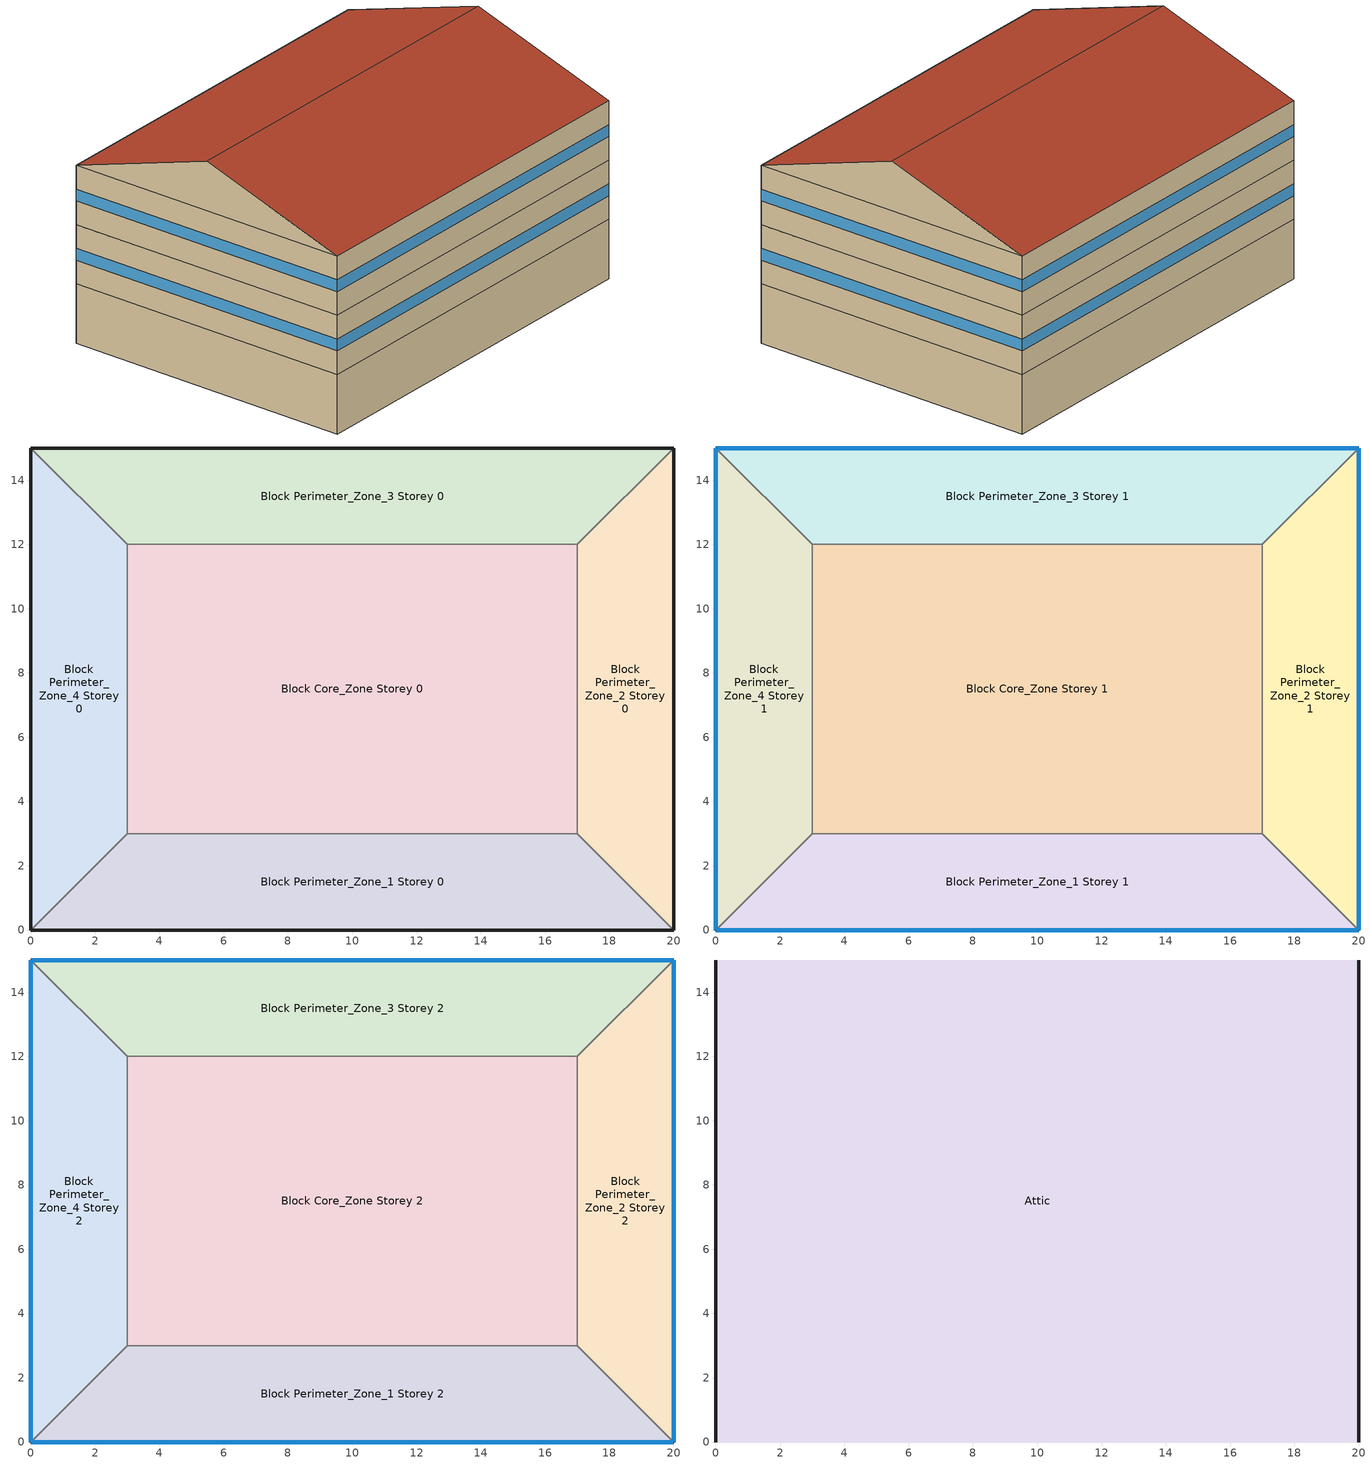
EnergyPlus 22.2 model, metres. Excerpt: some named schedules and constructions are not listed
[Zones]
Block Perimeter_Zone_1 Storey 0
 floor ground (GroundSlab): 17,3 20,0 0,0 3,3 z-3
 wall ground (GroundWall): 0,0 20,0 z-3:0
 wall to Block Perimeter_Zone_4 Storey 0 (Partition): 3,3 0,0 z-3:0
 wall to Block Perimeter_Zone_2 Storey 0 (Partition): 20,0 17,3 z-3:0
 wall to Block Core_Zone Storey 0 (Partition): 17,3 3,3 z-3:0
Block Perimeter_Zone_2 Storey 0
 floor ground (GroundSlab): 20,15 20,0 17,3 17,12 z-3
 wall ground (GroundWall): 20,0 20,15 z-3:0
 wall to Block Perimeter_Zone_3 Storey 0 (Partition): 20,15 17,12 z-3:0
 wall to Block Core_Zone Storey 0 (Partition): 17,12 17,3 z-3:0
Block Perimeter_Zone_3 Storey 0
 floor ground (GroundSlab): 20,15 17,12 3,12 0,15 z-3
 wall ground (GroundWall): 20,15 0,15 z-3:0
 wall to Block Perimeter_Zone_4 Storey 0 (Partition): 0,15 3,12 z-3:0
 wall to Block Core_Zone Storey 0 (Partition): 3,12 17,12 z-3:0
Block Perimeter_Zone_4 Storey 0
 floor ground (GroundSlab): 0,15 3,12 3,3 0,0 z-3
 wall ground (GroundWall): 0,15 0,0 z-3:0
 wall to Block Core_Zone Storey 0 (Partition): 3,3 3,12 z-3:0
Block Core_Zone Storey 0
 floor ground (GroundSlab): 17,12 17,3 3,3 3,12 z-3
Block Perimeter_Zone_1 Storey 1
 floor to Block Perimeter_Zone_1 Storey 0 (BasementCeiling_Reversed): 20,0 0,0 3,3 17,3 z0
 wall outside (Facade): 0,0 20,0 z0:3
 wall to Block Perimeter_Zone_4 Storey 1 (Partition): 3,3 0,0 z0:3
 wall to Block Perimeter_Zone_2 Storey 1 (Partition): 20,0 17,3 z0:3
 wall to Block Core_Zone Storey 1 (Partition): 17,3 3,3 z0:3
 window (single): 0.01,0 19.99,0 z1.2:1.8
Block Perimeter_Zone_2 Storey 1
 floor to Block Perimeter_Zone_2 Storey 0 (BasementCeiling_Reversed): 20,15 20,0 17,3 17,12 z0
 wall outside (Facade): 20,0 20,15 z0:3
 wall to Block Perimeter_Zone_3 Storey 1 (Partition): 20,15 17,12 z0:3
 wall to Block Core_Zone Storey 1 (Partition): 17,12 17,3 z0:3
 window (single): 20,0.01 20,14.99 z1.2:1.8
Block Perimeter_Zone_3 Storey 1
 floor to Block Perimeter_Zone_3 Storey 0 (BasementCeiling_Reversed): 20,15 17,12 3,12 0,15 z0
 wall outside (Facade): 20,15 0,15 z0:3
 wall to Block Perimeter_Zone_4 Storey 1 (Partition): 0,15 3,12 z0:3
 wall to Block Core_Zone Storey 1 (Partition): 3,12 17,12 z0:3
 window (single): 19.99,15 0.01,15 z1.2:1.8
Block Perimeter_Zone_4 Storey 1
 floor to Block Perimeter_Zone_4 Storey 0 (BasementCeiling_Reversed): 0,15 3,12 3,3 0,0 z0
 wall outside (Facade): 0,15 0,0 z0:3
 wall to Block Core_Zone Storey 1 (Partition): 3,3 3,12 z0:3
 window (single): 0,14.99 0,0.01 z1.2:1.8
Block Core_Zone Storey 1
 floor to Block Core_Zone Storey 0 (BasementCeiling_Reversed): 17,12 17,3 3,3 3,12 z0
Block Perimeter_Zone_1 Storey 2
 floor to Block Perimeter_Zone_1 Storey 1 (FloorCeiling_Reversed): 20,0 0,0 3,3 17,3 z3
 wall outside (Facade): 0,0 20,0 z3:6
 wall to Block Perimeter_Zone_4 Storey 2 (Partition): 3,3 0,0 z3:6
 wall to Block Perimeter_Zone_2 Storey 2 (Partition): 20,0 17,3 z3:6
 wall to Block Core_Zone Storey 2 (Partition): 17,3 3,3 z3:6
 window (single): 0.01,0 19.99,0 z4.2:4.8
Block Perimeter_Zone_2 Storey 2
 floor to Block Perimeter_Zone_2 Storey 1 (FloorCeiling_Reversed): 20,15 20,0 17,3 17,12 z3
 wall outside (Facade): 20,0 20,15 z3:6
 wall to Block Perimeter_Zone_3 Storey 2 (Partition): 20,15 17,12 z3:6
 wall to Block Core_Zone Storey 2 (Partition): 17,12 17,3 z3:6
 window (single): 20,0.01 20,14.99 z4.2:4.8
Block Perimeter_Zone_3 Storey 2
 floor to Block Perimeter_Zone_3 Storey 1 (FloorCeiling_Reversed): 20,15 17,12 3,12 0,15 z3
 wall outside (Facade): 20,15 0,15 z3:6
 wall to Block Perimeter_Zone_4 Storey 2 (Partition): 0,15 3,12 z3:6
 wall to Block Core_Zone Storey 2 (Partition): 3,12 17,12 z3:6
 window (single): 19.99,15 0.01,15 z4.2:4.8
Block Perimeter_Zone_4 Storey 2
 floor to Block Perimeter_Zone_4 Storey 1 (FloorCeiling_Reversed): 0,15 3,12 3,3 0,0 z3
 wall outside (Facade): 0,15 0,0 z3:6
 wall to Block Core_Zone Storey 2 (Partition): 3,3 3,12 z3:6
 window (single): 0,14.99 0,0.01 z4.2:4.8
Block Core_Zone Storey 2
 floor to Block Core_Zone Storey 1 (FloorCeiling_Reversed): 17,12 17,3 3,3 3,12 z3
Attic
 floor to Block Perimeter_Zone_1 Storey 2 (AtticFloor): 20,0 0,0 3,3 17,3 z6
 floor to Block Perimeter_Zone_2 Storey 2 (AtticFloor): 20,15 20,0 17,3 17,12 z6
 floor to Block Perimeter_Zone_3 Storey 2 (AtticFloor): 20,15 17,12 3,12 0,15 z6
 floor to Block Perimeter_Zone_4 Storey 2 (AtticFloor): 0,15 3,12 3,3 0,0 z6
 floor to Block Core_Zone Storey 2 (AtticFloor): 17,12 17,3 3,3 3,12 z6
 wall outside (Facade): 0,0,6 0,7.5,8.5 0,15,6; 20,0,6 20,15,6 20,7.5,8.5
 roof outside (AtticRoof): 0,7.5,8.5 0,0,6 20,0,6 20,7.5,8.5; 0,7.5,8.5 20,7.5,8.5 20,15,6 0,15,6
[CONSTRUCTION]
FloorCeiling: Concrete_0.1m, XPS_0.05m, EPS_0.05m, Gypsum_0.01m
BasementCeiling: Concrete_0.1m, XPS_0.05m, Gypsum_0.01m
AtticFloor_Reversed: Gypsum_0.01m, XPS_0.05m, Concrete_0.1m
[ZoneHVAC:IdealLoadsAirSystem] Maximum Heating Supply Air Temperature=30; Minimum Cooling Supply Air Temperature=13; Maximum Heating Supply Air Humidity Ratio=0.0156; Minimum Cooling Supply Air Humidity Ratio=0.0077; Heating Limit=LimitFlowRateAndCapacity; Maximum Heating Air Flow Rate=autosize; Maximum Sensible Heating Capacity=autosize; Cooling Limit=LimitFlowRateAndCapacity; Maximum Cooling Air Flow Rate=autosize; Maximum Total Cooling Capacity=autosize; Dehumidification Control Type=None; Cooling Sensible Heat Ratio=0.7; Humidification Control Type=None; Demand Controlled Ventilation Type=None; Outdoor Air Economizer Type=NoEconomizer; Heat Recovery Type=Sensible; Sensible Heat Recovery Effectiveness=0.7; Latent Heat Recovery Effectiveness=0.65
Name | Design Specification Outdoor Air Object | Cooling Availability Schedule
Block Perimeter_Zone_1 Storey 1 Ideal Loads Air System | SZ DSOA Block Perimeter_Zone_1 Storey 1
Block Perimeter_Zone_1 Storey 2 Ideal Loads Air System | SZ DSOA Block Perimeter_Zone_1 Storey 2
Block Perimeter_Zone_2 Storey 1 Ideal Loads Air System | SZ DSOA Block Perimeter_Zone_2 Storey 1
Block Perimeter_Zone_2 Storey 2 Ideal Loads Air System | SZ DSOA Block Perimeter_Zone_2 Storey 2
Block Perimeter_Zone_3 Storey 1 Ideal Loads Air System | SZ DSOA Block Perimeter_Zone_3 Storey 1
Block Perimeter_Zone_3 Storey 2 Ideal Loads Air System | SZ DSOA Block Perimeter_Zone_3 Storey 2
Block Perimeter_Zone_4 Storey 1 Ideal Loads Air System | SZ DSOA Block Perimeter_Zone_4 Storey 1
Block Perimeter_Zone_4 Storey 2 Ideal Loads Air System | SZ DSOA Block Perimeter_Zone_4 Storey 2
Block Core_Zone Storey 1 Ideal Loads Air System | SZ DSOA Block Core_Zone Storey 1
Block Core_Zone Storey 2 Ideal Loads Air System | SZ DSOA Block Core_Zone Storey 2
Block Perimeter_Zone_1 Storey 0 Ideal Loads Air System | SZ DSOA Block Perimeter_Zone_1 Storey 0 | AlwaysOff
Block Perimeter_Zone_2 Storey 0 Ideal Loads Air System | SZ DSOA Block Perimeter_Zone_2 Storey 0 | AlwaysOff
Block Perimeter_Zone_3 Storey 0 Ideal Loads Air System | SZ DSOA Block Perimeter_Zone_3 Storey 0 | AlwaysOff
Block Perimeter_Zone_4 Storey 0 Ideal Loads Air System | SZ DSOA Block Perimeter_Zone_4 Storey 0 | AlwaysOff
Block Core_Zone Storey 0 Ideal Loads Air System | SZ DSOA Block Core_Zone Storey 0 | AlwaysOff
[SCHEDULE:DAY:HOURLY]
d_AllOn_00; d_Block Perimeter_Zone_1 Storey 1_office_unweatherized_INFILTRATION_Schedule_00; d_Block Perimeter_Zone_1 Storey 2_office_unweatherized_INFILTRATION_Schedule_00; d_Block Perimeter_Zone_2 Storey 1_office_unweatherized_INFILTRATION_Schedule_00; d_Block Perimeter_Zone_2 Storey 2_office_unweatherized_INFILTRATION_Schedule_00; d_Block Perimeter_Zone_3 Storey 1_office_unweatherized_INFILTRATION_Schedule_00; d_Block Perimeter_Zone_3 Storey 2_office_unweatherized_INFILTRATION_Schedule_00; d_Block Perimeter_Zone_4 Storey 1_office_unweatherized_INFILTRATION_Schedule_00; d_Block Perimeter_Zone_4 Storey 2_office_unweatherized_INFILTRATION_Schedule_00; d_Block Core_Zone Storey 1_office_unweatherized_INFILTRATION_Schedule_00; d_Block Core_Zone Storey 2_office_unweatherized_INFILTRATION_Schedule_00; d_Block Perimeter_Zone_1 Storey 0_office_unweatherized_INFILTRATION_Schedule_00; d_Block Perimeter_Zone_2 Storey 0_office_unweatherized_INFILTRATION_Schedule_00; d_Block Perimeter_Zone_3 Storey 0_office_unweatherized_INFILTRATION_Schedule_00; d_Block Perimeter_Zone_4 Storey 0_office_unweatherized_INFILTRATION_Schedule_00; d_Block Core_Zone Storey 0_office_unweatherized_INFILTRATION_Schedule_00: 1, 1, 1, 1, 1, 1, 1, 1, 1, 1, 1, 1, 1, 1, 1, 1, 1, 1, 1, 1, 1, 1, 1, 1
d_AlwaysOff_00: 0, 0, 0, 0, 0, 0, 0, 0, 0, 0, 0, 0, 0, 0, 0, 0, 0, 0, 0, 0, 0, 0, 0, 0
Lights_Monday; Lights_Tuesday; Lights_Wednesday; Lights_Thursday; Lights_Friday; Lights_Saturday; Lights_Sunday; Occupancy_Monday; Occupancy_Tuesday; Occupancy_Wednesday; Occupancy_Thursday; Occupancy_Friday; Occupancy_Saturday; Occupancy_Sunday; Equipment_Monday; Equipment_Tuesday; Equipment_Wednesday; Equipment_Thursday; Equipment_Friday; Equipment_Saturday; Equipment_Sunday; WaterUse_Monday; WaterUse_Tuesday; WaterUse_Wednesday; WaterUse_Thursday; WaterUse_Friday; WaterUse_Saturday; WaterUse_Sunday: 0.5, 0.5, 0.5, 0.5, 0.5, 0.5, 0.5, 0.5, 0.5, 0.5, 0.5, 0.5, 0.5, 0.5, 0.5, 0.5, 0.5, 0.5, 0.5, 0.5, 0.5, 0.5, 0.5, 0.5
d_Block Perimeter_Zone_1 Storey 1_residential_PEOPLE_Activity_Schedule_00; d_Block Perimeter_Zone_1 Storey 2_residential_PEOPLE_Activity_Schedule_00; d_Block Perimeter_Zone_2 Storey 1_residential_PEOPLE_Activity_Schedule_00; d_Block Perimeter_Zone_2 Storey 2_residential_PEOPLE_Activity_Schedule_00; d_Block Perimeter_Zone_3 Storey 1_residential_PEOPLE_Activity_Schedule_00; d_Block Perimeter_Zone_3 Storey 2_residential_PEOPLE_Activity_Schedule_00; d_Block Perimeter_Zone_4 Storey 1_residential_PEOPLE_Activity_Schedule_00; d_Block Perimeter_Zone_4 Storey 2_residential_PEOPLE_Activity_Schedule_00; d_Block Core_Zone Storey 1_residential_PEOPLE_Activity_Schedule_00; d_Block Core_Zone Storey 2_residential_PEOPLE_Activity_Schedule_00; d_Block Perimeter_Zone_1 Storey 0_residential_PEOPLE_Activity_Schedule_00; d_Block Perimeter_Zone_2 Storey 0_residential_PEOPLE_Activity_Schedule_00; d_Block Perimeter_Zone_3 Storey 0_residential_PEOPLE_Activity_Schedule_00; d_Block Perimeter_Zone_4 Storey 0_residential_PEOPLE_Activity_Schedule_00; d_Block Core_Zone Storey 0_residential_PEOPLE_Activity_Schedule_00: 111.552, 111.552, 111.552, 111.552, 111.552, 111.552, 111.552, 111.552, 111.552, 111.552, 111.552, 111.552, 111.552, 111.552, 111.552, 111.552, 111.552, 111.552, 111.552, 111.552, 111.552, 111.552, 111.552, 111.552
d_Block Perimeter_Zone_1 Storey 1_residential_good_WATER_TargetWaterTemperatureSch_00; d_Block Perimeter_Zone_1 Storey 2_residential_good_WATER_TargetWaterTemperatureSch_00; d_Block Perimeter_Zone_2 Storey 1_residential_good_WATER_TargetWaterTemperatureSch_00; d_Block Perimeter_Zone_2 Storey 2_residential_good_WATER_TargetWaterTemperatureSch_00; d_Block Perimeter_Zone_3 Storey 1_residential_good_WATER_TargetWaterTemperatureSch_00; d_Block Perimeter_Zone_3 Storey 2_residential_good_WATER_TargetWaterTemperatureSch_00; d_Block Perimeter_Zone_4 Storey 1_residential_good_WATER_TargetWaterTemperatureSch_00; d_Block Perimeter_Zone_4 Storey 2_residential_good_WATER_TargetWaterTemperatureSch_00; d_Block Core_Zone Storey 1_residential_good_WATER_TargetWaterTemperatureSch_00; d_Block Core_Zone Storey 2_residential_good_WATER_TargetWaterTemperatureSch_00; d_Block Perimeter_Zone_1 Storey 0_residential_good_WATER_TargetWaterTemperatureSch_00; d_Block Perimeter_Zone_2 Storey 0_residential_good_WATER_TargetWaterTemperatureSch_00; d_Block Perimeter_Zone_3 Storey 0_residential_good_WATER_TargetWaterTemperatureSch_00; d_Block Perimeter_Zone_4 Storey 0_residential_good_WATER_TargetWaterTemperatureSch_00; d_Block Core_Zone Storey 0_residential_good_WATER_TargetWaterTemperatureSch_00: 55, 55, 55, 55, 55, 55, 55, 55, 55, 55, 55, 55, 55, 55, 55, 55, 55, 55, 55, 55, 55, 55, 55, 55
d_Block Perimeter_Zone_1 Storey 1_residential_good_WATER_InletWaterTemperatureSch_00; d_Block Perimeter_Zone_1 Storey 2_residential_good_WATER_InletWaterTemperatureSch_00; d_Block Perimeter_Zone_2 Storey 1_residential_good_WATER_InletWaterTemperatureSch_00; d_Block Perimeter_Zone_2 Storey 2_residential_good_WATER_InletWaterTemperatureSch_00; d_Block Perimeter_Zone_3 Storey 1_residential_good_WATER_InletWaterTemperatureSch_00; d_Block Perimeter_Zone_3 Storey 2_residential_good_WATER_InletWaterTemperatureSch_00; d_Block Perimeter_Zone_4 Storey 1_residential_good_WATER_InletWaterTemperatureSch_00; d_Block Perimeter_Zone_4 Storey 2_residential_good_WATER_InletWaterTemperatureSch_00; d_Block Core_Zone Storey 1_residential_good_WATER_InletWaterTemperatureSch_00; d_Block Core_Zone Storey 2_residential_good_WATER_InletWaterTemperatureSch_00; d_Block Perimeter_Zone_1 Storey 0_residential_good_WATER_InletWaterTemperatureSch_00; d_Block Perimeter_Zone_2 Storey 0_residential_good_WATER_InletWaterTemperatureSch_00; d_Block Perimeter_Zone_3 Storey 0_residential_good_WATER_InletWaterTemperatureSch_00; d_Block Perimeter_Zone_4 Storey 0_residential_good_WATER_InletWaterTemperatureSch_00; d_Block Core_Zone Storey 0_residential_good_WATER_InletWaterTemperatureSch_00: 10, 10, 10, 10, 10, 10, 10, 10, 10, 10, 10, 10, 10, 10, 10, 10, 10, 10, 10, 10, 10, 10, 10, 10
Block Perimeter_Zone_1 Storey 1_warm_residential_THERMOSTAT_HeatingDesignDay; Heating_Monday; Heating_Tuesday; Heating_Wednesday; Heating_Thursday; Heating_Friday; Heating_Saturday; Heating_Sunday: 21, 21, 21, 21, 21, 21, 21, 21, 21, 21, 21, 21, 21, 21, 21, 21, 21, 21, 21, 21, 21, 21, 21, 21
Block Perimeter_Zone_1 Storey 1_warm_residential_THERMOSTAT_CoolingDesignDay; Cooling_Monday; Cooling_Tuesday; Cooling_Wednesday; Cooling_Thursday; Cooling_Friday; Cooling_Saturday; Cooling_Sunday: 24, 24, 24, 24, 24, 24, 24, 24, 24, 24, 24, 24, 24, 24, 24, 24, 24, 24, 24, 24, 24, 24, 24, 24
[SCHEDULE:WEEK:DAILY]
w_AlwaysOff_00: d_AlwaysOff_00, d_AlwaysOff_00, d_AlwaysOff_00, d_AlwaysOff_00, d_AlwaysOff_00, d_AlwaysOff_00, d_AlwaysOff_00, d_AlwaysOff_00, d_AlwaysOff_00, d_AlwaysOff_00, d_AlwaysOff_00, d_AlwaysOff_00
Lights_RegularWeek: Lights_Sunday, Lights_Monday, Lights_Tuesday, Lights_Wednesday, Lights_Thursday, Lights_Friday, Lights_Saturday, Lights_Sunday, d_AllOn_00, d_AllOn_00, Lights_Monday, Lights_Monday
Lights_All_Monday: Lights_Monday, Lights_Monday, Lights_Monday, Lights_Monday, Lights_Monday, Lights_Monday, Lights_Monday, Lights_Monday, d_AllOn_00, d_AllOn_00, Lights_Monday, Lights_Monday
Equipment_RegularWeek: Equipment_Sunday, Equipment_Monday, Equipment_Tuesday, Equipment_Wednesday, Equipment_Thursday, Equipment_Friday, Equipment_Saturday, Equipment_Sunday, d_AllOn_00, d_AllOn_00, Equipment_Monday, Equipment_Monday
Equipment_All_Monday: Equipment_Monday, Equipment_Monday, Equipment_Monday, Equipment_Monday, Equipment_Monday, Equipment_Monday, Equipment_Monday, Equipment_Monday, d_AllOn_00, d_AllOn_00, Equipment_Monday, Equipment_Monday
w_Block Perimeter_Zone_1 Storey 1_residential_good_WATER_TargetWaterTemperatureSch_00: d_Block Perimeter_Zone_1 Storey 1_residential_good_WATER_TargetWaterTemperatureSch_00, d_Block Perimeter_Zone_1 Storey 1_residential_good_WATER_TargetWaterTemperatureSch_00, d_Block Perimeter_Zone_1 Storey 1_residential_good_WATER_TargetWaterTemperatureSch_00, d_Block Perimeter_Zone_1 Storey 1_residential_good_WATER_TargetWaterTemperatureSch_00, d_Block Perimeter_Zone_1 Storey 1_residential_good_WATER_TargetWaterTemperatureSch_00, d_Block Perimeter_Zone_1 Storey 1_residential_good_WATER_TargetWaterTemperatureSch_00, d_Block Perimeter_Zone_1 Storey 1_residential_good_WATER_TargetWaterTemperatureSch_00, d_Block Perimeter_Zone_1 Storey 1_residential_good_WATER_TargetWaterTemperatureSch_00, d_Block Perimeter_Zone_1 Storey 1_residential_good_WATER_TargetWaterTemperatureSch_00, d_Block Perimeter_Zone_1 Storey 1_residential_good_WATER_TargetWaterTemperatureSch_00, d_Block Perimeter_Zone_1 Storey 1_residential_good_WATER_TargetWaterTemperatureSch_00, d_Block Perimeter_Zone_1 Storey 1_residential_good_WATER_TargetWaterTemperatureSch_00
w_Block Perimeter_Zone_1 Storey 1_residential_good_WATER_InletWaterTemperatureSch_00: d_Block Perimeter_Zone_1 Storey 1_residential_good_WATER_InletWaterTemperatureSch_00, d_Block Perimeter_Zone_1 Storey 1_residential_good_WATER_InletWaterTemperatureSch_00, d_Block Perimeter_Zone_1 Storey 1_residential_good_WATER_InletWaterTemperatureSch_00, d_Block Perimeter_Zone_1 Storey 1_residential_good_WATER_InletWaterTemperatureSch_00, d_Block Perimeter_Zone_1 Storey 1_residential_good_WATER_InletWaterTemperatureSch_00, d_Block Perimeter_Zone_1 Storey 1_residential_good_WATER_InletWaterTemperatureSch_00, d_Block Perimeter_Zone_1 Storey 1_residential_good_WATER_InletWaterTemperatureSch_00, d_Block Perimeter_Zone_1 Storey 1_residential_good_WATER_InletWaterTemperatureSch_00, d_Block Perimeter_Zone_1 Storey 1_residential_good_WATER_InletWaterTemperatureSch_00, d_Block Perimeter_Zone_1 Storey 1_residential_good_WATER_InletWaterTemperatureSch_00, d_Block Perimeter_Zone_1 Storey 1_residential_good_WATER_InletWaterTemperatureSch_00, d_Block Perimeter_Zone_1 Storey 1_residential_good_WATER_InletWaterTemperatureSch_00
WaterUse_RegularWeek: WaterUse_Sunday, WaterUse_Monday, WaterUse_Tuesday, WaterUse_Wednesday, WaterUse_Thursday, WaterUse_Friday, WaterUse_Saturday, WaterUse_Sunday, WaterUse_Monday, WaterUse_Monday, WaterUse_Monday, WaterUse_Monday
WaterUse_All_Monday: WaterUse_Monday, WaterUse_Monday, WaterUse_Monday, WaterUse_Monday, WaterUse_Monday, WaterUse_Monday, WaterUse_Monday, WaterUse_Monday, WaterUse_Monday, WaterUse_Monday, WaterUse_Monday, WaterUse_Monday
Heating_RegularWeek: Heating_Sunday, Heating_Monday, Heating_Tuesday, Heating_Wednesday, Heating_Thursday, Heating_Friday, Heating_Saturday, Heating_Sunday, Block Perimeter_Zone_1 Storey 1_warm_residential_THERMOSTAT_HeatingDesignDay, Block Perimeter_Zone_1 Storey 1_warm_residential_THERMOSTAT_HeatingDesignDay, Heating_Monday, Heating_Monday
Heating_All_Monday: Heating_Monday, Heating_Monday, Heating_Monday, Heating_Monday, Heating_Monday, Heating_Monday, Heating_Monday, Heating_Monday, Block Perimeter_Zone_1 Storey 1_warm_residential_THERMOSTAT_HeatingDesignDay, Block Perimeter_Zone_1 Storey 1_warm_residential_THERMOSTAT_HeatingDesignDay, Heating_Monday, Heating_Monday
Cooling_RegularWeek: Cooling_Sunday, Cooling_Monday, Cooling_Tuesday, Cooling_Wednesday, Cooling_Thursday, Cooling_Friday, Cooling_Saturday, Cooling_Sunday, Block Perimeter_Zone_1 Storey 1_warm_residential_THERMOSTAT_CoolingDesignDay, Block Perimeter_Zone_1 Storey 1_warm_residential_THERMOSTAT_CoolingDesignDay, Cooling_Monday, Cooling_Monday
Cooling_All_Monday: Cooling_Monday, Cooling_Monday, Cooling_Monday, Cooling_Monday, Cooling_Monday, Cooling_Monday, Cooling_Monday, Cooling_Monday, Block Perimeter_Zone_1 Storey 1_warm_residential_THERMOSTAT_CoolingDesignDay, Block Perimeter_Zone_1 Storey 1_warm_residential_THERMOSTAT_CoolingDesignDay, Cooling_Monday, Cooling_Monday
w_Block Perimeter_Zone_1 Storey 1_office_unweatherized_INFILTRATION_Schedule_00: d_Block Perimeter_Zone_1 Storey 1_office_unweatherized_INFILTRATION_Schedule_00, d_Block Perimeter_Zone_1 Storey 1_office_unweatherized_INFILTRATION_Schedule_00, d_Block Perimeter_Zone_1 Storey 1_office_unweatherized_INFILTRATION_Schedule_00, d_Block Perimeter_Zone_1 Storey 1_office_unweatherized_INFILTRATION_Schedule_00, d_Block Perimeter_Zone_1 Storey 1_office_unweatherized_INFILTRATION_Schedule_00, d_Block Perimeter_Zone_1 Storey 1_office_unweatherized_INFILTRATION_Schedule_00, d_Block Perimeter_Zone_1 Storey 1_office_unweatherized_INFILTRATION_Schedule_00, d_Block Perimeter_Zone_1 Storey 1_office_unweatherized_INFILTRATION_Schedule_00, d_Block Perimeter_Zone_1 Storey 1_office_unweatherized_INFILTRATION_Schedule_00, d_Block Perimeter_Zone_1 Storey 1_office_unweatherized_INFILTRATION_Schedule_00, d_Block Perimeter_Zone_1 Storey 1_office_unweatherized_INFILTRATION_Schedule_00, d_Block Perimeter_Zone_1 Storey 1_office_unweatherized_INFILTRATION_Schedule_00
w_Block Perimeter_Zone_1 Storey 2_residential_good_WATER_TargetWaterTemperatureSch_00: d_Block Perimeter_Zone_1 Storey 2_residential_good_WATER_TargetWaterTemperatureSch_00, d_Block Perimeter_Zone_1 Storey 2_residential_good_WATER_TargetWaterTemperatureSch_00, d_Block Perimeter_Zone_1 Storey 2_residential_good_WATER_TargetWaterTemperatureSch_00, d_Block Perimeter_Zone_1 Storey 2_residential_good_WATER_TargetWaterTemperatureSch_00, d_Block Perimeter_Zone_1 Storey 2_residential_good_WATER_TargetWaterTemperatureSch_00, d_Block Perimeter_Zone_1 Storey 2_residential_good_WATER_TargetWaterTemperatureSch_00, d_Block Perimeter_Zone_1 Storey 2_residential_good_WATER_TargetWaterTemperatureSch_00, d_Block Perimeter_Zone_1 Storey 2_residential_good_WATER_TargetWaterTemperatureSch_00, d_Block Perimeter_Zone_1 Storey 2_residential_good_WATER_TargetWaterTemperatureSch_00, d_Block Perimeter_Zone_1 Storey 2_residential_good_WATER_TargetWaterTemperatureSch_00, d_Block Perimeter_Zone_1 Storey 2_residential_good_WATER_TargetWaterTemperatureSch_00, d_Block Perimeter_Zone_1 Storey 2_residential_good_WATER_TargetWaterTemperatureSch_00
w_Block Perimeter_Zone_1 Storey 2_residential_good_WATER_InletWaterTemperatureSch_00: d_Block Perimeter_Zone_1 Storey 2_residential_good_WATER_InletWaterTemperatureSch_00, d_Block Perimeter_Zone_1 Storey 2_residential_good_WATER_InletWaterTemperatureSch_00, d_Block Perimeter_Zone_1 Storey 2_residential_good_WATER_InletWaterTemperatureSch_00, d_Block Perimeter_Zone_1 Storey 2_residential_good_WATER_InletWaterTemperatureSch_00, d_Block Perimeter_Zone_1 Storey 2_residential_good_WATER_InletWaterTemperatureSch_00, d_Block Perimeter_Zone_1 Storey 2_residential_good_WATER_InletWaterTemperatureSch_00, d_Block Perimeter_Zone_1 Storey 2_residential_good_WATER_InletWaterTemperatureSch_00, d_Block Perimeter_Zone_1 Storey 2_residential_good_WATER_InletWaterTemperatureSch_00, d_Block Perimeter_Zone_1 Storey 2_residential_good_WATER_InletWaterTemperatureSch_00, d_Block Perimeter_Zone_1 Storey 2_residential_good_WATER_InletWaterTemperatureSch_00, d_Block Perimeter_Zone_1 Storey 2_residential_good_WATER_InletWaterTemperatureSch_00, d_Block Perimeter_Zone_1 Storey 2_residential_good_WATER_InletWaterTemperatureSch_00
w_Block Perimeter_Zone_1 Storey 2_office_unweatherized_INFILTRATION_Schedule_00: d_Block Perimeter_Zone_1 Storey 2_office_unweatherized_INFILTRATION_Schedule_00, d_Block Perimeter_Zone_1 Storey 2_office_unweatherized_INFILTRATION_Schedule_00, d_Block Perimeter_Zone_1 Storey 2_office_unweatherized_INFILTRATION_Schedule_00, d_Block Perimeter_Zone_1 Storey 2_office_unweatherized_INFILTRATION_Schedule_00, d_Block Perimeter_Zone_1 Storey 2_office_unweatherized_INFILTRATION_Schedule_00, d_Block Perimeter_Zone_1 Storey 2_office_unweatherized_INFILTRATION_Schedule_00, d_Block Perimeter_Zone_1 Storey 2_office_unweatherized_INFILTRATION_Schedule_00, d_Block Perimeter_Zone_1 Storey 2_office_unweatherized_INFILTRATION_Schedule_00, d_Block Perimeter_Zone_1 Storey 2_office_unweatherized_INFILTRATION_Schedule_00, d_Block Perimeter_Zone_1 Storey 2_office_unweatherized_INFILTRATION_Schedule_00, d_Block Perimeter_Zone_1 Storey 2_office_unweatherized_INFILTRATION_Schedule_00, d_Block Perimeter_Zone_1 Storey 2_office_unweatherized_INFILTRATION_Schedule_00
w_Block Perimeter_Zone_2 Storey 1_residential_good_WATER_TargetWaterTemperatureSch_00: d_Block Perimeter_Zone_2 Storey 1_residential_good_WATER_TargetWaterTemperatureSch_00, d_Block Perimeter_Zone_2 Storey 1_residential_good_WATER_TargetWaterTemperatureSch_00, d_Block Perimeter_Zone_2 Storey 1_residential_good_WATER_TargetWaterTemperatureSch_00, d_Block Perimeter_Zone_2 Storey 1_residential_good_WATER_TargetWaterTemperatureSch_00, d_Block Perimeter_Zone_2 Storey 1_residential_good_WATER_TargetWaterTemperatureSch_00, d_Block Perimeter_Zone_2 Storey 1_residential_good_WATER_TargetWaterTemperatureSch_00, d_Block Perimeter_Zone_2 Storey 1_residential_good_WATER_TargetWaterTemperatureSch_00, d_Block Perimeter_Zone_2 Storey 1_residential_good_WATER_TargetWaterTemperatureSch_00, d_Block Perimeter_Zone_2 Storey 1_residential_good_WATER_TargetWaterTemperatureSch_00, d_Block Perimeter_Zone_2 Storey 1_residential_good_WATER_TargetWaterTemperatureSch_00, d_Block Perimeter_Zone_2 Storey 1_residential_good_WATER_TargetWaterTemperatureSch_00, d_Block Perimeter_Zone_2 Storey 1_residential_good_WATER_TargetWaterTemperatureSch_00
w_Block Perimeter_Zone_2 Storey 1_residential_good_WATER_InletWaterTemperatureSch_00: d_Block Perimeter_Zone_2 Storey 1_residential_good_WATER_InletWaterTemperatureSch_00, d_Block Perimeter_Zone_2 Storey 1_residential_good_WATER_InletWaterTemperatureSch_00, d_Block Perimeter_Zone_2 Storey 1_residential_good_WATER_InletWaterTemperatureSch_00, d_Block Perimeter_Zone_2 Storey 1_residential_good_WATER_InletWaterTemperatureSch_00, d_Block Perimeter_Zone_2 Storey 1_residential_good_WATER_InletWaterTemperatureSch_00, d_Block Perimeter_Zone_2 Storey 1_residential_good_WATER_InletWaterTemperatureSch_00, d_Block Perimeter_Zone_2 Storey 1_residential_good_WATER_InletWaterTemperatureSch_00, d_Block Perimeter_Zone_2 Storey 1_residential_good_WATER_InletWaterTemperatureSch_00, d_Block Perimeter_Zone_2 Storey 1_residential_good_WATER_InletWaterTemperatureSch_00, d_Block Perimeter_Zone_2 Storey 1_residential_good_WATER_InletWaterTemperatureSch_00, d_Block Perimeter_Zone_2 Storey 1_residential_good_WATER_InletWaterTemperatureSch_00, d_Block Perimeter_Zone_2 Storey 1_residential_good_WATER_InletWaterTemperatureSch_00
w_Block Perimeter_Zone_2 Storey 1_office_unweatherized_INFILTRATION_Schedule_00: d_Block Perimeter_Zone_2 Storey 1_office_unweatherized_INFILTRATION_Schedule_00, d_Block Perimeter_Zone_2 Storey 1_office_unweatherized_INFILTRATION_Schedule_00, d_Block Perimeter_Zone_2 Storey 1_office_unweatherized_INFILTRATION_Schedule_00, d_Block Perimeter_Zone_2 Storey 1_office_unweatherized_INFILTRATION_Schedule_00, d_Block Perimeter_Zone_2 Storey 1_office_unweatherized_INFILTRATION_Schedule_00, d_Block Perimeter_Zone_2 Storey 1_office_unweatherized_INFILTRATION_Schedule_00, d_Block Perimeter_Zone_2 Storey 1_office_unweatherized_INFILTRATION_Schedule_00, d_Block Perimeter_Zone_2 Storey 1_office_unweatherized_INFILTRATION_Schedule_00, d_Block Perimeter_Zone_2 Storey 1_office_unweatherized_INFILTRATION_Schedule_00, d_Block Perimeter_Zone_2 Storey 1_office_unweatherized_INFILTRATION_Schedule_00, d_Block Perimeter_Zone_2 Storey 1_office_unweatherized_INFILTRATION_Schedule_00, d_Block Perimeter_Zone_2 Storey 1_office_unweatherized_INFILTRATION_Schedule_00
w_Block Perimeter_Zone_2 Storey 2_residential_good_WATER_TargetWaterTemperatureSch_00: d_Block Perimeter_Zone_2 Storey 2_residential_good_WATER_TargetWaterTemperatureSch_00, d_Block Perimeter_Zone_2 Storey 2_residential_good_WATER_TargetWaterTemperatureSch_00, d_Block Perimeter_Zone_2 Storey 2_residential_good_WATER_TargetWaterTemperatureSch_00, d_Block Perimeter_Zone_2 Storey 2_residential_good_WATER_TargetWaterTemperatureSch_00, d_Block Perimeter_Zone_2 Storey 2_residential_good_WATER_TargetWaterTemperatureSch_00, d_Block Perimeter_Zone_2 Storey 2_residential_good_WATER_TargetWaterTemperatureSch_00, d_Block Perimeter_Zone_2 Storey 2_residential_good_WATER_TargetWaterTemperatureSch_00, d_Block Perimeter_Zone_2 Storey 2_residential_good_WATER_TargetWaterTemperatureSch_00, d_Block Perimeter_Zone_2 Storey 2_residential_good_WATER_TargetWaterTemperatureSch_00, d_Block Perimeter_Zone_2 Storey 2_residential_good_WATER_TargetWaterTemperatureSch_00, d_Block Perimeter_Zone_2 Storey 2_residential_good_WATER_TargetWaterTemperatureSch_00, d_Block Perimeter_Zone_2 Storey 2_residential_good_WATER_TargetWaterTemperatureSch_00
w_Block Perimeter_Zone_2 Storey 2_residential_good_WATER_InletWaterTemperatureSch_00: d_Block Perimeter_Zone_2 Storey 2_residential_good_WATER_InletWaterTemperatureSch_00, d_Block Perimeter_Zone_2 Storey 2_residential_good_WATER_InletWaterTemperatureSch_00, d_Block Perimeter_Zone_2 Storey 2_residential_good_WATER_InletWaterTemperatureSch_00, d_Block Perimeter_Zone_2 Storey 2_residential_good_WATER_InletWaterTemperatureSch_00, d_Block Perimeter_Zone_2 Storey 2_residential_good_WATER_InletWaterTemperatureSch_00, d_Block Perimeter_Zone_2 Storey 2_residential_good_WATER_InletWaterTemperatureSch_00, d_Block Perimeter_Zone_2 Storey 2_residential_good_WATER_InletWaterTemperatureSch_00, d_Block Perimeter_Zone_2 Storey 2_residential_good_WATER_InletWaterTemperatureSch_00, d_Block Perimeter_Zone_2 Storey 2_residential_good_WATER_InletWaterTemperatureSch_00, d_Block Perimeter_Zone_2 Storey 2_residential_good_WATER_InletWaterTemperatureSch_00, d_Block Perimeter_Zone_2 Storey 2_residential_good_WATER_InletWaterTemperatureSch_00, d_Block Perimeter_Zone_2 Storey 2_residential_good_WATER_InletWaterTemperatureSch_00
w_Block Perimeter_Zone_2 Storey 2_office_unweatherized_INFILTRATION_Schedule_00: d_Block Perimeter_Zone_2 Storey 2_office_unweatherized_INFILTRATION_Schedule_00, d_Block Perimeter_Zone_2 Storey 2_office_unweatherized_INFILTRATION_Schedule_00, d_Block Perimeter_Zone_2 Storey 2_office_unweatherized_INFILTRATION_Schedule_00, d_Block Perimeter_Zone_2 Storey 2_office_unweatherized_INFILTRATION_Schedule_00, d_Block Perimeter_Zone_2 Storey 2_office_unweatherized_INFILTRATION_Schedule_00, d_Block Perimeter_Zone_2 Storey 2_office_unweatherized_INFILTRATION_Schedule_00, d_Block Perimeter_Zone_2 Storey 2_office_unweatherized_INFILTRATION_Schedule_00, d_Block Perimeter_Zone_2 Storey 2_office_unweatherized_INFILTRATION_Schedule_00, d_Block Perimeter_Zone_2 Storey 2_office_unweatherized_INFILTRATION_Schedule_00, d_Block Perimeter_Zone_2 Storey 2_office_unweatherized_INFILTRATION_Schedule_00, d_Block Perimeter_Zone_2 Storey 2_office_unweatherized_INFILTRATION_Schedule_00, d_Block Perimeter_Zone_2 Storey 2_office_unweatherized_INFILTRATION_Schedule_00
w_Block Perimeter_Zone_3 Storey 1_residential_good_WATER_TargetWaterTemperatureSch_00: d_Block Perimeter_Zone_3 Storey 1_residential_good_WATER_TargetWaterTemperatureSch_00, d_Block Perimeter_Zone_3 Storey 1_residential_good_WATER_TargetWaterTemperatureSch_00, d_Block Perimeter_Zone_3 Storey 1_residential_good_WATER_TargetWaterTemperatureSch_00, d_Block Perimeter_Zone_3 Storey 1_residential_good_WATER_TargetWaterTemperatureSch_00, d_Block Perimeter_Zone_3 Storey 1_residential_good_WATER_TargetWaterTemperatureSch_00, d_Block Perimeter_Zone_3 Storey 1_residential_good_WATER_TargetWaterTemperatureSch_00, d_Block Perimeter_Zone_3 Storey 1_residential_good_WATER_TargetWaterTemperatureSch_00, d_Block Perimeter_Zone_3 Storey 1_residential_good_WATER_TargetWaterTemperatureSch_00, d_Block Perimeter_Zone_3 Storey 1_residential_good_WATER_TargetWaterTemperatureSch_00, d_Block Perimeter_Zone_3 Storey 1_residential_good_WATER_TargetWaterTemperatureSch_00, d_Block Perimeter_Zone_3 Storey 1_residential_good_WATER_TargetWaterTemperatureSch_00, d_Block Perimeter_Zone_3 Storey 1_residential_good_WATER_TargetWaterTemperatureSch_00
w_Block Perimeter_Zone_3 Storey 1_residential_good_WATER_InletWaterTemperatureSch_00: d_Block Perimeter_Zone_3 Storey 1_residential_good_WATER_InletWaterTemperatureSch_00, d_Block Perimeter_Zone_3 Storey 1_residential_good_WATER_InletWaterTemperatureSch_00, d_Block Perimeter_Zone_3 Storey 1_residential_good_WATER_InletWaterTemperatureSch_00, d_Block Perimeter_Zone_3 Storey 1_residential_good_WATER_InletWaterTemperatureSch_00, d_Block Perimeter_Zone_3 Storey 1_residential_good_WATER_InletWaterTemperatureSch_00, d_Block Perimeter_Zone_3 Storey 1_residential_good_WATER_InletWaterTemperatureSch_00, d_Block Perimeter_Zone_3 Storey 1_residential_good_WATER_InletWaterTemperatureSch_00, d_Block Perimeter_Zone_3 Storey 1_residential_good_WATER_InletWaterTemperatureSch_00, d_Block Perimeter_Zone_3 Storey 1_residential_good_WATER_InletWaterTemperatureSch_00, d_Block Perimeter_Zone_3 Storey 1_residential_good_WATER_InletWaterTemperatureSch_00, d_Block Perimeter_Zone_3 Storey 1_residential_good_WATER_InletWaterTemperatureSch_00, d_Block Perimeter_Zone_3 Storey 1_residential_good_WATER_InletWaterTemperatureSch_00
w_Block Perimeter_Zone_3 Storey 1_office_unweatherized_INFILTRATION_Schedule_00: d_Block Perimeter_Zone_3 Storey 1_office_unweatherized_INFILTRATION_Schedule_00, d_Block Perimeter_Zone_3 Storey 1_office_unweatherized_INFILTRATION_Schedule_00, d_Block Perimeter_Zone_3 Storey 1_office_unweatherized_INFILTRATION_Schedule_00, d_Block Perimeter_Zone_3 Storey 1_office_unweatherized_INFILTRATION_Schedule_00, d_Block Perimeter_Zone_3 Storey 1_office_unweatherized_INFILTRATION_Schedule_00, d_Block Perimeter_Zone_3 Storey 1_office_unweatherized_INFILTRATION_Schedule_00, d_Block Perimeter_Zone_3 Storey 1_office_unweatherized_INFILTRATION_Schedule_00, d_Block Perimeter_Zone_3 Storey 1_office_unweatherized_INFILTRATION_Schedule_00, d_Block Perimeter_Zone_3 Storey 1_office_unweatherized_INFILTRATION_Schedule_00, d_Block Perimeter_Zone_3 Storey 1_office_unweatherized_INFILTRATION_Schedule_00, d_Block Perimeter_Zone_3 Storey 1_office_unweatherized_INFILTRATION_Schedule_00, d_Block Perimeter_Zone_3 Storey 1_office_unweatherized_INFILTRATION_Schedule_00
w_Block Perimeter_Zone_3 Storey 2_residential_good_WATER_TargetWaterTemperatureSch_00: d_Block Perimeter_Zone_3 Storey 2_residential_good_WATER_TargetWaterTemperatureSch_00, d_Block Perimeter_Zone_3 Storey 2_residential_good_WATER_TargetWaterTemperatureSch_00, d_Block Perimeter_Zone_3 Storey 2_residential_good_WATER_TargetWaterTemperatureSch_00, d_Block Perimeter_Zone_3 Storey 2_residential_good_WATER_TargetWaterTemperatureSch_00, d_Block Perimeter_Zone_3 Storey 2_residential_good_WATER_TargetWaterTemperatureSch_00, d_Block Perimeter_Zone_3 Storey 2_residential_good_WATER_TargetWaterTemperatureSch_00, d_Block Perimeter_Zone_3 Storey 2_residential_good_WATER_TargetWaterTemperatureSch_00, d_Block Perimeter_Zone_3 Storey 2_residential_good_WATER_TargetWaterTemperatureSch_00, d_Block Perimeter_Zone_3 Storey 2_residential_good_WATER_TargetWaterTemperatureSch_00, d_Block Perimeter_Zone_3 Storey 2_residential_good_WATER_TargetWaterTemperatureSch_00, d_Block Perimeter_Zone_3 Storey 2_residential_good_WATER_TargetWaterTemperatureSch_00, d_Block Perimeter_Zone_3 Storey 2_residential_good_WATER_TargetWaterTemperatureSch_00
w_Block Perimeter_Zone_3 Storey 2_residential_good_WATER_InletWaterTemperatureSch_00: d_Block Perimeter_Zone_3 Storey 2_residential_good_WATER_InletWaterTemperatureSch_00, d_Block Perimeter_Zone_3 Storey 2_residential_good_WATER_InletWaterTemperatureSch_00, d_Block Perimeter_Zone_3 Storey 2_residential_good_WATER_InletWaterTemperatureSch_00, d_Block Perimeter_Zone_3 Storey 2_residential_good_WATER_InletWaterTemperatureSch_00, d_Block Perimeter_Zone_3 Storey 2_residential_good_WATER_InletWaterTemperatureSch_00, d_Block Perimeter_Zone_3 Storey 2_residential_good_WATER_InletWaterTemperatureSch_00, d_Block Perimeter_Zone_3 Storey 2_residential_good_WATER_InletWaterTemperatureSch_00, d_Block Perimeter_Zone_3 Storey 2_residential_good_WATER_InletWaterTemperatureSch_00, d_Block Perimeter_Zone_3 Storey 2_residential_good_WATER_InletWaterTemperatureSch_00, d_Block Perimeter_Zone_3 Storey 2_residential_good_WATER_InletWaterTemperatureSch_00, d_Block Perimeter_Zone_3 Storey 2_residential_good_WATER_InletWaterTemperatureSch_00, d_Block Perimeter_Zone_3 Storey 2_residential_good_WATER_InletWaterTemperatureSch_00
w_Block Perimeter_Zone_3 Storey 2_office_unweatherized_INFILTRATION_Schedule_00: d_Block Perimeter_Zone_3 Storey 2_office_unweatherized_INFILTRATION_Schedule_00, d_Block Perimeter_Zone_3 Storey 2_office_unweatherized_INFILTRATION_Schedule_00, d_Block Perimeter_Zone_3 Storey 2_office_unweatherized_INFILTRATION_Schedule_00, d_Block Perimeter_Zone_3 Storey 2_office_unweatherized_INFILTRATION_Schedule_00, d_Block Perimeter_Zone_3 Storey 2_office_unweatherized_INFILTRATION_Schedule_00, d_Block Perimeter_Zone_3 Storey 2_office_unweatherized_INFILTRATION_Schedule_00, d_Block Perimeter_Zone_3 Storey 2_office_unweatherized_INFILTRATION_Schedule_00, d_Block Perimeter_Zone_3 Storey 2_office_unweatherized_INFILTRATION_Schedule_00, d_Block Perimeter_Zone_3 Storey 2_office_unweatherized_INFILTRATION_Schedule_00, d_Block Perimeter_Zone_3 Storey 2_office_unweatherized_INFILTRATION_Schedule_00, d_Block Perimeter_Zone_3 Storey 2_office_unweatherized_INFILTRATION_Schedule_00, d_Block Perimeter_Zone_3 Storey 2_office_unweatherized_INFILTRATION_Schedule_00
w_Block Perimeter_Zone_4 Storey 1_residential_PEOPLE_Activity_Schedule_00: d_Block Perimeter_Zone_4 Storey 1_residential_PEOPLE_Activity_Schedule_00, d_Block Perimeter_Zone_4 Storey 1_residential_PEOPLE_Activity_Schedule_00, d_Block Perimeter_Zone_4 Storey 1_residential_PEOPLE_Activity_Schedule_00, d_Block Perimeter_Zone_4 Storey 1_residential_PEOPLE_Activity_Schedule_00, d_Block Perimeter_Zone_4 Storey 1_residential_PEOPLE_Activity_Schedule_00, d_Block Perimeter_Zone_4 Storey 1_residential_PEOPLE_Activity_Schedule_00, d_Block Perimeter_Zone_4 Storey 1_residential_PEOPLE_Activity_Schedule_00, d_Block Perimeter_Zone_4 Storey 1_residential_PEOPLE_Activity_Schedule_00, d_Block Perimeter_Zone_4 Storey 1_residential_PEOPLE_Activity_Schedule_00, d_Block Perimeter_Zone_4 Storey 1_residential_PEOPLE_Activity_Schedule_00, d_Block Perimeter_Zone_4 Storey 1_residential_PEOPLE_Activity_Schedule_00, d_Block Perimeter_Zone_4 Storey 1_residential_PEOPLE_Activity_Schedule_00
w_Block Perimeter_Zone_4 Storey 1_residential_good_WATER_TargetWaterTemperatureSch_00: d_Block Perimeter_Zone_4 Storey 1_residential_good_WATER_TargetWaterTemperatureSch_00, d_Block Perimeter_Zone_4 Storey 1_residential_good_WATER_TargetWaterTemperatureSch_00, d_Block Perimeter_Zone_4 Storey 1_residential_good_WATER_TargetWaterTemperatureSch_00, d_Block Perimeter_Zone_4 Storey 1_residential_good_WATER_TargetWaterTemperatureSch_00, d_Block Perimeter_Zone_4 Storey 1_residential_good_WATER_TargetWaterTemperatureSch_00, d_Block Perimeter_Zone_4 Storey 1_residential_good_WATER_TargetWaterTemperatureSch_00, d_Block Perimeter_Zone_4 Storey 1_residential_good_WATER_TargetWaterTemperatureSch_00, d_Block Perimeter_Zone_4 Storey 1_residential_good_WATER_TargetWaterTemperatureSch_00, d_Block Perimeter_Zone_4 Storey 1_residential_good_WATER_TargetWaterTemperatureSch_00, d_Block Perimeter_Zone_4 Storey 1_residential_good_WATER_TargetWaterTemperatureSch_00, d_Block Perimeter_Zone_4 Storey 1_residential_good_WATER_TargetWaterTemperatureSch_00, d_Block Perimeter_Zone_4 Storey 1_residential_good_WATER_TargetWaterTemperatureSch_00
w_Block Perimeter_Zone_4 Storey 1_residential_good_WATER_InletWaterTemperatureSch_00: d_Block Perimeter_Zone_4 Storey 1_residential_good_WATER_InletWaterTemperatureSch_00, d_Block Perimeter_Zone_4 Storey 1_residential_good_WATER_InletWaterTemperatureSch_00, d_Block Perimeter_Zone_4 Storey 1_residential_good_WATER_InletWaterTemperatureSch_00, d_Block Perimeter_Zone_4 Storey 1_residential_good_WATER_InletWaterTemperatureSch_00, d_Block Perimeter_Zone_4 Storey 1_residential_good_WATER_InletWaterTemperatureSch_00, d_Block Perimeter_Zone_4 Storey 1_residential_good_WATER_InletWaterTemperatureSch_00, d_Block Perimeter_Zone_4 Storey 1_residential_good_WATER_InletWaterTemperatureSch_00, d_Block Perimeter_Zone_4 Storey 1_residential_good_WATER_InletWaterTemperatureSch_00, d_Block Perimeter_Zone_4 Storey 1_residential_good_WATER_InletWaterTemperatureSch_00, d_Block Perimeter_Zone_4 Storey 1_residential_good_WATER_InletWaterTemperatureSch_00, d_Block Perimeter_Zone_4 Storey 1_residential_good_WATER_InletWaterTemperatureSch_00, d_Block Perimeter_Zone_4 Storey 1_residential_good_WATER_InletWaterTemperatureSch_00
w_Block Perimeter_Zone_4 Storey 1_office_unweatherized_INFILTRATION_Schedule_00: d_Block Perimeter_Zone_4 Storey 1_office_unweatherized_INFILTRATION_Schedule_00, d_Block Perimeter_Zone_4 Storey 1_office_unweatherized_INFILTRATION_Schedule_00, d_Block Perimeter_Zone_4 Storey 1_office_unweatherized_INFILTRATION_Schedule_00, d_Block Perimeter_Zone_4 Storey 1_office_unweatherized_INFILTRATION_Schedule_00, d_Block Perimeter_Zone_4 Storey 1_office_unweatherized_INFILTRATION_Schedule_00, d_Block Perimeter_Zone_4 Storey 1_office_unweatherized_INFILTRATION_Schedule_00, d_Block Perimeter_Zone_4 Storey 1_office_unweatherized_INFILTRATION_Schedule_00, d_Block Perimeter_Zone_4 Storey 1_office_unweatherized_INFILTRATION_Schedule_00, d_Block Perimeter_Zone_4 Storey 1_office_unweatherized_INFILTRATION_Schedule_00, d_Block Perimeter_Zone_4 Storey 1_office_unweatherized_INFILTRATION_Schedule_00, d_Block Perimeter_Zone_4 Storey 1_office_unweatherized_INFILTRATION_Schedule_00, d_Block Perimeter_Zone_4 Storey 1_office_unweatherized_INFILTRATION_Schedule_00
w_Block Perimeter_Zone_4 Storey 2_residential_PEOPLE_Activity_Schedule_00: d_Block Perimeter_Zone_4 Storey 2_residential_PEOPLE_Activity_Schedule_00, d_Block Perimeter_Zone_4 Storey 2_residential_PEOPLE_Activity_Schedule_00, d_Block Perimeter_Zone_4 Storey 2_residential_PEOPLE_Activity_Schedule_00, d_Block Perimeter_Zone_4 Storey 2_residential_PEOPLE_Activity_Schedule_00, d_Block Perimeter_Zone_4 Storey 2_residential_PEOPLE_Activity_Schedule_00, d_Block Perimeter_Zone_4 Storey 2_residential_PEOPLE_Activity_Schedule_00, d_Block Perimeter_Zone_4 Storey 2_residential_PEOPLE_Activity_Schedule_00, d_Block Perimeter_Zone_4 Storey 2_residential_PEOPLE_Activity_Schedule_00, d_Block Perimeter_Zone_4 Storey 2_residential_PEOPLE_Activity_Schedule_00, d_Block Perimeter_Zone_4 Storey 2_residential_PEOPLE_Activity_Schedule_00, d_Block Perimeter_Zone_4 Storey 2_residential_PEOPLE_Activity_Schedule_00, d_Block Perimeter_Zone_4 Storey 2_residential_PEOPLE_Activity_Schedule_00
w_Block Perimeter_Zone_4 Storey 2_residential_good_WATER_TargetWaterTemperatureSch_00: d_Block Perimeter_Zone_4 Storey 2_residential_good_WATER_TargetWaterTemperatureSch_00, d_Block Perimeter_Zone_4 Storey 2_residential_good_WATER_TargetWaterTemperatureSch_00, d_Block Perimeter_Zone_4 Storey 2_residential_good_WATER_TargetWaterTemperatureSch_00, d_Block Perimeter_Zone_4 Storey 2_residential_good_WATER_TargetWaterTemperatureSch_00, d_Block Perimeter_Zone_4 Storey 2_residential_good_WATER_TargetWaterTemperatureSch_00, d_Block Perimeter_Zone_4 Storey 2_residential_good_WATER_TargetWaterTemperatureSch_00, d_Block Perimeter_Zone_4 Storey 2_residential_good_WATER_TargetWaterTemperatureSch_00, d_Block Perimeter_Zone_4 Storey 2_residential_good_WATER_TargetWaterTemperatureSch_00, d_Block Perimeter_Zone_4 Storey 2_residential_good_WATER_TargetWaterTemperatureSch_00, d_Block Perimeter_Zone_4 Storey 2_residential_good_WATER_TargetWaterTemperatureSch_00, d_Block Perimeter_Zone_4 Storey 2_residential_good_WATER_TargetWaterTemperatureSch_00, d_Block Perimeter_Zone_4 Storey 2_residential_good_WATER_TargetWaterTemperatureSch_00
w_Block Perimeter_Zone_4 Storey 2_residential_good_WATER_InletWaterTemperatureSch_00: d_Block Perimeter_Zone_4 Storey 2_residential_good_WATER_InletWaterTemperatureSch_00, d_Block Perimeter_Zone_4 Storey 2_residential_good_WATER_InletWaterTemperatureSch_00, d_Block Perimeter_Zone_4 Storey 2_residential_good_WATER_InletWaterTemperatureSch_00, d_Block Perimeter_Zone_4 Storey 2_residential_good_WATER_InletWaterTemperatureSch_00, d_Block Perimeter_Zone_4 Storey 2_residential_good_WATER_InletWaterTemperatureSch_00, d_Block Perimeter_Zone_4 Storey 2_residential_good_WATER_InletWaterTemperatureSch_00, d_Block Perimeter_Zone_4 Storey 2_residential_good_WATER_InletWaterTemperatureSch_00, d_Block Perimeter_Zone_4 Storey 2_residential_good_WATER_InletWaterTemperatureSch_00, d_Block Perimeter_Zone_4 Storey 2_residential_good_WATER_InletWaterTemperatureSch_00, d_Block Perimeter_Zone_4 Storey 2_residential_good_WATER_InletWaterTemperatureSch_00, d_Block Perimeter_Zone_4 Storey 2_residential_good_WATER_InletWaterTemperatureSch_00, d_Block Perimeter_Zone_4 Storey 2_residential_good_WATER_InletWaterTemperatureSch_00
w_Block Perimeter_Zone_4 Storey 2_office_unweatherized_INFILTRATION_Schedule_00: d_Block Perimeter_Zone_4 Storey 2_office_unweatherized_INFILTRATION_Schedule_00, d_Block Perimeter_Zone_4 Storey 2_office_unweatherized_INFILTRATION_Schedule_00, d_Block Perimeter_Zone_4 Storey 2_office_unweatherized_INFILTRATION_Schedule_00, d_Block Perimeter_Zone_4 Storey 2_office_unweatherized_INFILTRATION_Schedule_00, d_Block Perimeter_Zone_4 Storey 2_office_unweatherized_INFILTRATION_Schedule_00, d_Block Perimeter_Zone_4 Storey 2_office_unweatherized_INFILTRATION_Schedule_00, d_Block Perimeter_Zone_4 Storey 2_office_unweatherized_INFILTRATION_Schedule_00, d_Block Perimeter_Zone_4 Storey 2_office_unweatherized_INFILTRATION_Schedule_00, d_Block Perimeter_Zone_4 Storey 2_office_unweatherized_INFILTRATION_Schedule_00, d_Block Perimeter_Zone_4 Storey 2_office_unweatherized_INFILTRATION_Schedule_00, d_Block Perimeter_Zone_4 Storey 2_office_unweatherized_INFILTRATION_Schedule_00, d_Block Perimeter_Zone_4 Storey 2_office_unweatherized_INFILTRATION_Schedule_00
w_Block Core_Zone Storey 1_residential_PEOPLE_Activity_Schedule_00: d_Block Core_Zone Storey 1_residential_PEOPLE_Activity_Schedule_00, d_Block Core_Zone Storey 1_residential_PEOPLE_Activity_Schedule_00, d_Block Core_Zone Storey 1_residential_PEOPLE_Activity_Schedule_00, d_Block Core_Zone Storey 1_residential_PEOPLE_Activity_Schedule_00, d_Block Core_Zone Storey 1_residential_PEOPLE_Activity_Schedule_00, d_Block Core_Zone Storey 1_residential_PEOPLE_Activity_Schedule_00, d_Block Core_Zone Storey 1_residential_PEOPLE_Activity_Schedule_00, d_Block Core_Zone Storey 1_residential_PEOPLE_Activity_Schedule_00, d_Block Core_Zone Storey 1_residential_PEOPLE_Activity_Schedule_00, d_Block Core_Zone Storey 1_residential_PEOPLE_Activity_Schedule_00, d_Block Core_Zone Storey 1_residential_PEOPLE_Activity_Schedule_00, d_Block Core_Zone Storey 1_residential_PEOPLE_Activity_Schedule_00
w_Block Core_Zone Storey 1_residential_good_WATER_TargetWaterTemperatureSch_00: d_Block Core_Zone Storey 1_residential_good_WATER_TargetWaterTemperatureSch_00, d_Block Core_Zone Storey 1_residential_good_WATER_TargetWaterTemperatureSch_00, d_Block Core_Zone Storey 1_residential_good_WATER_TargetWaterTemperatureSch_00, d_Block Core_Zone Storey 1_residential_good_WATER_TargetWaterTemperatureSch_00, d_Block Core_Zone Storey 1_residential_good_WATER_TargetWaterTemperatureSch_00, d_Block Core_Zone Storey 1_residential_good_WATER_TargetWaterTemperatureSch_00, d_Block Core_Zone Storey 1_residential_good_WATER_TargetWaterTemperatureSch_00, d_Block Core_Zone Storey 1_residential_good_WATER_TargetWaterTemperatureSch_00, d_Block Core_Zone Storey 1_residential_good_WATER_TargetWaterTemperatureSch_00, d_Block Core_Zone Storey 1_residential_good_WATER_TargetWaterTemperatureSch_00, d_Block Core_Zone Storey 1_residential_good_WATER_TargetWaterTemperatureSch_00, d_Block Core_Zone Storey 1_residential_good_WATER_TargetWaterTemperatureSch_00
w_Block Core_Zone Storey 1_residential_good_WATER_InletWaterTemperatureSch_00: d_Block Core_Zone Storey 1_residential_good_WATER_InletWaterTemperatureSch_00, d_Block Core_Zone Storey 1_residential_good_WATER_InletWaterTemperatureSch_00, d_Block Core_Zone Storey 1_residential_good_WATER_InletWaterTemperatureSch_00, d_Block Core_Zone Storey 1_residential_good_WATER_InletWaterTemperatureSch_00, d_Block Core_Zone Storey 1_residential_good_WATER_InletWaterTemperatureSch_00, d_Block Core_Zone Storey 1_residential_good_WATER_InletWaterTemperatureSch_00, d_Block Core_Zone Storey 1_residential_good_WATER_InletWaterTemperatureSch_00, d_Block Core_Zone Storey 1_residential_good_WATER_InletWaterTemperatureSch_00, d_Block Core_Zone Storey 1_residential_good_WATER_InletWaterTemperatureSch_00, d_Block Core_Zone Storey 1_residential_good_WATER_InletWaterTemperatureSch_00, d_Block Core_Zone Storey 1_residential_good_WATER_InletWaterTemperatureSch_00, d_Block Core_Zone Storey 1_residential_good_WATER_InletWaterTemperatureSch_00
